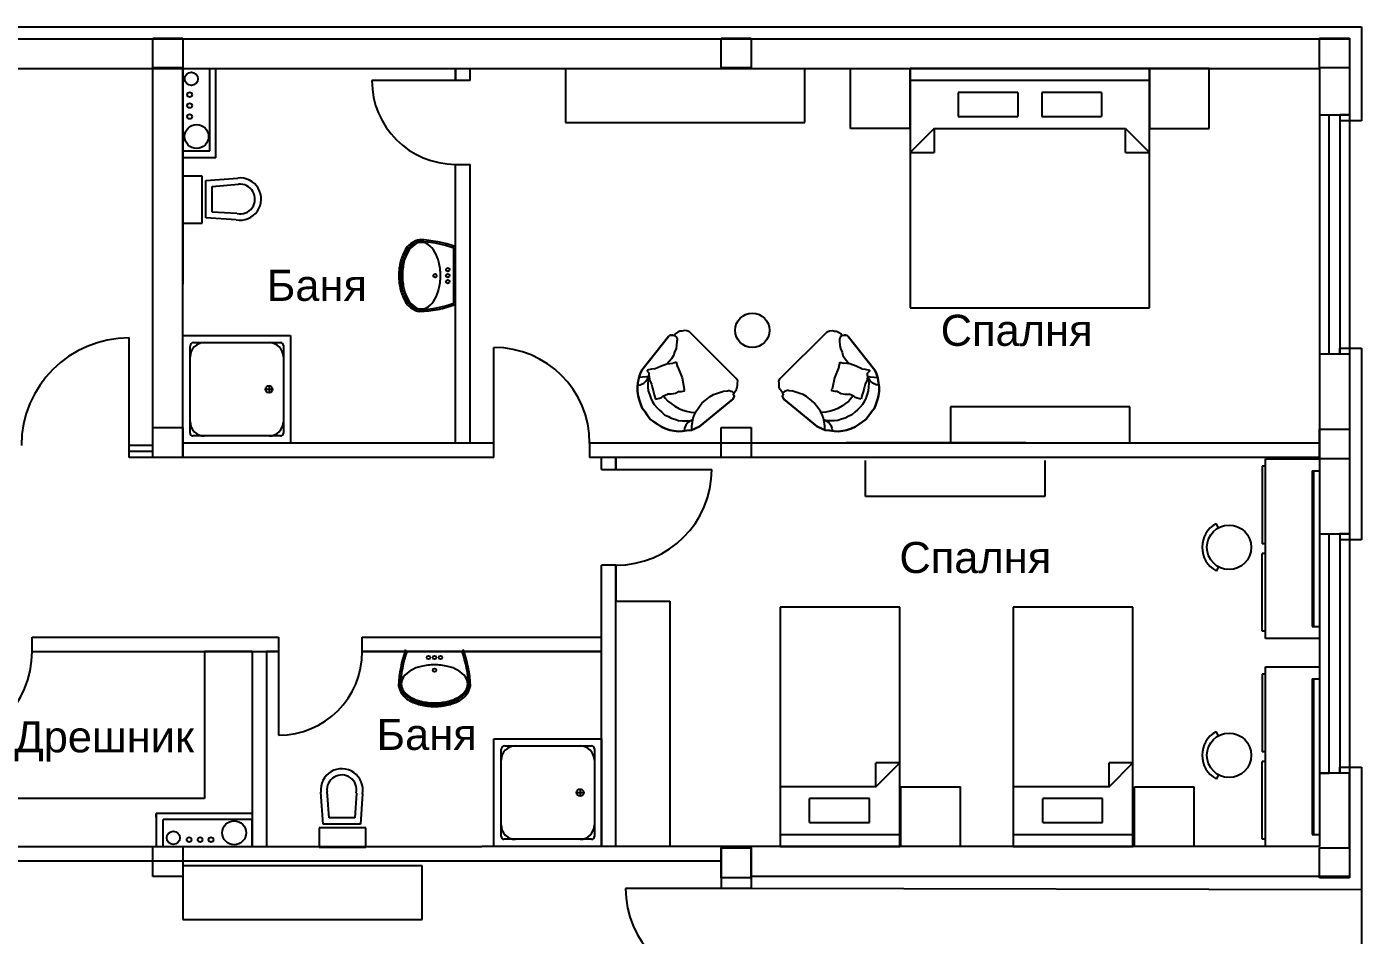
# Model space of a CAD drawing. Header units: metres. Extents: x 462 to 740, y -2157 to -1941.
# Drawn here: x 594.3 to 705.9, y -2017.1 to -1941.2 of the extents above; entities that cross this region are included whole.
import ezdxf

# ---------------------------------------------------------------- set-up
doc = ezdxf.new("R2010")
doc.units = ezdxf.units.M
doc.header["$MEASUREMENT"] = 0
doc.layers.add('steni1', color=6, linetype='Continuous')
doc.styles.get("Standard").update_dxf_attribs({"font": 'arial.ttf'})

# ---------------------------------------------------------------- blocks, each defined once
blk = doc.blocks.new('sh2')
for p, q in [((1.8034, 0.4244), (1.8034, 1.1744)), ((1.8034, 1.1744), (2.5534, 1.1744)), ((1.8784, 1.1244), (2.4834, 1.1244)), ((2.5534, 1.1744), (2.5534, 0.4244)), ((1.8534, 0.4944), (1.8534, 1.0994)), ((2.5034, 1.1044), (2.5034, 0.4944)), ((2.3784, 0.7994), (2.4284, 0.7994)), ((2.4034, 0.8244), (2.4034, 0.7744)), ((2.4834, 0.4744), (1.8734, 0.4744)), ((2.5534, 0.4244), (1.8034, 0.4244))]:
    blk.add_line(p, q)
blk.add_circle((2.4034, 0.7994), 0.025)
for centre, radius, start, end in [((1.8784, 1.0994), 0.025, 90, 180), ((1.9534, 1.0244), 0.1, 90, 180), ((2.4034, 1.0244), 0.1, 0, 90), ((2.4834, 1.1044), 0.02, 0, 90), ((1.9534, 0.5744), 0.1, 180, 270), ((2.4034, 0.5744), 0.1, 270, 0), ((1.8734, 0.4944), 0.02, 180, 270), ((2.4834, 0.4944), 0.02, 270, 0)]:
    blk.add_arc(centre, radius, start, end)
blk = doc.blocks.new('wash-3')
at = {"color": 0, "linetype": 'ByBlock'}
blk.add_line((0.23, -0.015), (-0.23, -0.015), dxfattribs=at)
for centre in [(-0.05, -0.066), (0, -0.066), (0.05, -0.066), (0, -0.172)]:
    blk.add_circle(centre, 0.0148, dxfattribs=at)
for centre, radius, start, end in [((0.69, -0.34), 0.991, 159.941, 177.839), ((0.69, -0.34), 0.976, 160.5399, 177.7326), ((-0.69, -0.34), 0.976, 2.2674, 19.4601), ((-0.69, -0.34), 0.991, 2.161, 20.059), ((-0.096, -0.349), 0.203, 119.8322, 144.1588), ((-0.038, -0.45), 0.319, 103.3619, 119.8322), ((0, -0.61), 0.483, 90, 103.3619), ((0, -0.61), 0.483, 76.6381, 90), ((0.038, -0.45), 0.319, 60.1678, 76.6381), ((0.096, -0.349), 0.203, 35.8412, 60.1678), ((-0.12, -0.265), 0.184, 191.7424, 233.4191), ((-0.12, -0.265), 0.169, 192.3358, 233.361), ((-0.183, -0.286), 0.095, 144.1588, 180), ((-0.183, -0.286), 0.095, 180, 215.8412), ((0.12, -0.265), 0.169, 306.639, 347.6642), ((0.12, -0.265), 0.184, 306.5809, 348.2576), ((0.183, -0.286), 0.095, 0, 35.8412), ((0.183, -0.286), 0.095, 324.1588, 0), ((-0.096, -0.223), 0.203, 215.8412, 240.1678), ((-0.096, -0.223), 0.232, 234.7719, 240.1678), ((-0.096, -0.223), 0.217, 234.8176, 240.1678), ((-0.038, -0.122), 0.348, 240.1678, 256.6381), ((-0.038, -0.122), 0.333, 240.1678, 256.6381), ((-0.038, -0.122), 0.319, 240.1678, 256.6381), ((0, 0.038), 0.483, 256.6381, 270), ((0, 0.038), 0.483, 270, 283.3619), ((0.038, -0.122), 0.319, 283.3619, 299.8322), ((0.038, -0.122), 0.333, 283.3619, 299.8322), ((0.038, -0.122), 0.348, 283.3619, 299.8322), ((0.096, -0.223), 0.203, 299.8322, 324.1588), ((0.096, -0.223), 0.217, 299.8322, 305.1824), ((0.096, -0.223), 0.232, 299.8322, 305.2281), ((0, 0.038), 0.513, 256.6381, 270), ((0, 0.038), 0.498, 256.6381, 270), ((0, 0.038), 0.498, 270, 283.3619), ((0, 0.038), 0.513, 270, 283.3619)]:
    blk.add_arc(centre, radius, start, end, dxfattribs=at)
blk = doc.blocks.new('toilet-4')
at = {"color": 0, "linetype": 'ByBlock'}
for p, q in [((-0.196, -0.02), (-0.196, -0.181)), ((0.196, -0.02), (-0.196, -0.02)), ((0.196, -0.181), (0.196, -0.02)), ((-0.196, -0.181), (0.196, -0.181)), ((-0.167, -0.465), (-0.152, -0.213)), ((-0.152, -0.213), (0.161, -0.213)), ((0.161, -0.213), (0.18, -0.479)), ((-0.116, -0.472), (-0.103, -0.266)), ((-0.103, -0.266), (0.112, -0.266)), ((0.112, -0.266), (0.129, -0.484))]:
    blk.add_line(p, q, dxfattribs=at)
for radius, start, end in [(0.176, 169.0899, 6.6178), (0.124, 167.6566, 7.0777)]:
    blk.add_arc((0.006, -0.499), radius, start, end, dxfattribs=at)
blk = doc.blocks.new('d-bed-1')
at = {"color": 0, "linetype": 'ByBlock'}
for p, q in [((0, 0), (0.5, 0)), ((0, -0.5), (0, 0)), ((2.5, 0), (0.5, 0)), ((0.5, 0), (0.5, -2)), ((0.5, 0), (0.5, -0.5)), ((2.5, -2), (2.5, 0)), ((3, 0), (2.5, 0)), ((2.5, 0), (2.5, -0.5)), ((3, -0.5), (3, 0)), ((2.5, -0.1), (0.5, -0.1)), ((1.4, -0.2), (0.9, -0.2)), ((0.9, -0.2), (0.9, -0.4)), ((1.4, -0.2), (1.4, -0.4)), ((2.1, -0.2), (1.6, -0.2)), ((1.6, -0.2), (1.6, -0.4)), ((2.1, -0.2), (2.1, -0.4)), ((0.9, -0.4), (1.4, -0.4)), ((1.6, -0.4), (2.1, -0.4)), ((0.5, -0.5), (0, -0.5)), ((0.7, -0.5), (0.5, -0.7)), ((0.7, -0.5), (2.3, -0.5)), ((0.7, -0.5), (0.7, -0.7)), ((2.3, -0.5), (2.5, -0.7)), ((2.3, -0.7), (2.3, -0.5)), ((2.5, -0.5), (3, -0.5)), ((0.5, -0.7), (0.7, -0.7)), ((2.3, -0.7), (2.5, -0.7)), ((0.5, -2), (2.5, -2))]:
    blk.add_line(p, q, dxfattribs=at)
blk = doc.blocks.new('sofa-46')
at = {"color": 0, "linetype": 'ByBlock'}
for p, q in [((-0.337, 0.853), (-0.345, 0.831)), ((-0.337, 0.853), (-0.345, 0.831)), ((-0.323, 0.869), (-0.337, 0.853)), ((-0.323, 0.869), (-0.337, 0.853)), ((-0.309, 0.891), (-0.323, 0.869)), ((-0.309, 0.891), (-0.323, 0.869)), ((-0.288, 0.907), (-0.309, 0.891)), ((-0.288, 0.907), (-0.309, 0.891)), ((-0.263, 0.92), (-0.288, 0.907)), ((-0.263, 0.92), (-0.288, 0.907)), ((0.428, 0.92), (-0.263, 0.92)), ((-0.263, 0.92), (0.428, 0.92)), ((0.455, 0.915), (0.428, 0.92)), ((0.455, 0.915), (0.428, 0.92)), ((0.474, 0.893), (0.455, 0.915)), ((0.474, 0.893), (0.455, 0.915)), ((0.487, 0.879), (0.474, 0.893)), ((0.487, 0.879), (0.474, 0.893)), ((0.503, 0.86), (0.487, 0.879)), ((0.503, 0.86), (0.487, 0.879)), ((0.511, 0.841), (0.503, 0.86)), ((0.511, 0.841), (0.503, 0.86)), ((0.516, 0.809), (0.511, 0.841)), ((0.516, 0.809), (0.511, 0.841)), ((-0.383, 0.745), (-0.384, 0.729)), ((-0.384, 0.729), (-0.383, 0.745)), ((-0.384, 0.729), (-0.33, 0.283)), ((-0.33, 0.283), (-0.384, 0.729)), ((-0.378, 0.756), (-0.383, 0.745)), ((-0.383, 0.745), (-0.378, 0.756)), ((-0.37, 0.764), (-0.378, 0.756)), ((-0.378, 0.756), (-0.37, 0.764)), ((-0.364, 0.769), (-0.37, 0.764)), ((-0.37, 0.764), (-0.364, 0.769)), ((-0.348, 0.78), (-0.364, 0.769)), ((-0.364, 0.769), (-0.348, 0.78)), ((-0.345, 0.831), (-0.351, 0.804)), ((-0.345, 0.831), (-0.351, 0.804)), ((-0.351, 0.804), (-0.348, 0.78)), ((-0.351, 0.804), (-0.348, 0.78)), ((-0.348, 0.78), (-0.337, 0.783)), ((-0.337, 0.783), (-0.324, 0.785)), ((-0.324, 0.785), (-0.316, 0.78)), ((-0.316, 0.78), (-0.302, 0.777)), ((-0.302, 0.777), (-0.294, 0.769)), ((-0.294, 0.769), (-0.283, 0.755)), ((-0.283, 0.755), (-0.259, 0.726)), ((-0.259, 0.726), (-0.238, 0.696)), ((0.394, 0.664), (0.413, 0.704)), ((0.413, 0.704), (0.427, 0.734)), ((0.427, 0.734), (0.454, 0.764)), ((0.454, 0.764), (0.459, 0.774)), ((0.459, 0.774), (0.467, 0.78)), ((0.467, 0.78), (0.481, 0.788)), ((0.481, 0.788), (0.494, 0.793)), ((0.494, 0.793), (0.508, 0.796)), ((0.508, 0.796), (0.519, 0.793)), ((0.51, 0.293), (0.554, 0.741)), ((0.554, 0.741), (0.51, 0.293)), ((0.519, 0.793), (0.516, 0.809)), ((0.519, 0.793), (0.516, 0.809)), ((0.527, 0.779), (0.519, 0.793)), ((0.519, 0.793), (0.527, 0.779)), ((0.54, 0.776), (0.527, 0.779)), ((0.527, 0.779), (0.54, 0.776)), ((0.548, 0.768), (0.54, 0.776)), ((0.54, 0.776), (0.548, 0.768)), ((0.548, 0.757), (0.548, 0.768)), ((0.548, 0.768), (0.548, 0.757)), ((0.554, 0.741), (0.548, 0.757)), ((0.548, 0.757), (0.554, 0.741)), ((-0.238, 0.696), (-0.222, 0.658)), ((-0.222, 0.658), (-0.206, 0.628)), ((-0.206, 0.628), (-0.196, 0.587)), ((-0.196, 0.587), (-0.191, 0.52)), ((-0.193, 0.514), (-0.155, 0.565)), ((-0.144, 0.579), (-0.155, 0.565)), ((-0.136, 0.6), (-0.144, 0.579)), ((-0.088, 0.57), (-0.136, 0.6)), ((-0.088, 0.57), (0.023, 0.526)), ((0.36, 0.527), (0.369, 0.594)), ((0.369, 0.594), (0.377, 0.632)), ((0.377, 0.632), (0.394, 0.664)), ((-0.246, 0.388), (-0.224, 0.45)), ((-0.224, 0.45), (-0.193, 0.514)), ((0.023, 0.526), (0.122, 0.458)), ((0.119, 0.418), (0.138, 0.447)), ((0.136, 0.453), (0.122, 0.458)), ((0.138, 0.447), (0.136, 0.453)), ((0.357, 0.489), (0.36, 0.527)), ((0.362, 0.454), (0.357, 0.489)), ((0.368, 0.416), (0.362, 0.454)), ((-0.33, 0.283), (-0.317, 0.243)), ((-0.317, 0.243), (-0.33, 0.283)), ((-0.267, 0.361), (-0.292, 0.321)), ((-0.292, 0.321), (-0.284, 0.315)), ((-0.284, 0.315), (-0.249, 0.315)), ((-0.246, 0.388), (-0.267, 0.361)), ((-0.235, 0.296), (-0.254, 0.315)), ((-0.233, 0.293), (-0.249, 0.269)), ((-0.235, 0.296), (-0.203, 0.269)), ((-0.225, 0.261), (-0.233, 0.285)), ((-0.233, 0.285), (-0.211, 0.255)), ((0.015, 0.246), (0.035, 0.297)), ((0.067, 0.326), (0.035, 0.297)), ((0.089, 0.361), (0.067, 0.326)), ((0.103, 0.402), (0.089, 0.361)), ((0.103, 0.402), (0.119, 0.418)), ((0.223, 0.274), (0.267, 0.29)), ((0.267, 0.29), (0.302, 0.311)), ((0.302, 0.311), (0.34, 0.335)), ((0.34, 0.335), (0.375, 0.364)), ((0.373, 0.381), (0.368, 0.416)), ((0.389, 0.337), (0.373, 0.381)), ((0.402, 0.308), (0.389, 0.337)), ((0.393, 0.259), (0.415, 0.297)), ((0.426, 0.275), (0.402, 0.308)), ((0.415, 0.297), (0.402, 0.27)), ((0.415, 0.297), (0.413, 0.293)), ((0.413, 0.292), (0.415, 0.297)), ((0.413, 0.293), (0.413, 0.292)), ((0.493, 0.248), (0.51, 0.293)), ((0.51, 0.293), (0.493, 0.248)), ((-0.317, 0.243), (-0.296, 0.202)), ((-0.296, 0.202), (-0.317, 0.243)), ((-0.276, 0.237), (-0.301, 0.207)), ((-0.296, 0.202), (-0.266, 0.161)), ((-0.266, 0.161), (-0.296, 0.202)), ((-0.249, 0.269), (-0.276, 0.237)), ((-0.266, 0.161), (-0.239, 0.126)), ((-0.239, 0.126), (-0.266, 0.161)), ((-0.25, 0.145), (-0.234, 0.164)), ((-0.234, 0.164), (-0.22, 0.201)), ((-0.22, 0.234), (-0.225, 0.261)), ((-0.22, 0.201), (-0.22, 0.234)), ((-0.211, 0.255), (-0.19, 0.231)), ((-0.203, 0.269), (-0.157, 0.25)), ((-0.19, 0.231), (-0.161, 0.204)), ((-0.161, 0.204), (-0.131, 0.179)), ((-0.157, 0.25), (-0.12, 0.23)), ((-0.131, 0.179), (-0.099, 0.163)), ((-0.12, 0.23), (-0.085, 0.209)), ((-0.099, 0.163), (-0.058, 0.144)), ((-0.085, 0.209), (-0.058, 0.195)), ((-0.058, 0.195), (-0.047, 0.189)), ((-0.058, 0.144), (-0.026, 0.13)), ((-0.047, 0.189), (-0.015, 0.17)), ((-0.015, 0.17), (0.004, 0.208)), ((0.004, 0.208), (0.015, 0.229)), ((0.015, 0.229), (0.015, 0.246)), ((0.018, 0.254), (0.048, 0.251)), ((0.048, 0.251), (0.088, 0.248)), ((0.088, 0.248), (0.131, 0.253)), ((0.131, 0.253), (0.177, 0.263)), ((0.177, 0.263), (0.223, 0.274)), ((0.206, 0.139), (0.241, 0.147)), ((0.241, 0.147), (0.274, 0.168)), ((0.274, 0.168), (0.312, 0.184)), ((0.312, 0.184), (0.342, 0.211)), ((0.342, 0.211), (0.366, 0.232)), ((0.366, 0.232), (0.393, 0.259)), ((0.402, 0.27), (0.396, 0.237)), ((0.396, 0.237), (0.401, 0.202)), ((0.401, 0.202), (0.412, 0.173)), ((0.412, 0.173), (0.43, 0.148)), ((0.419, 0.132), (0.447, 0.172)), ((0.447, 0.172), (0.419, 0.132)), ((0.447, 0.242), (0.426, 0.275)), ((0.477, 0.213), (0.447, 0.242)), ((0.447, 0.172), (0.477, 0.207)), ((0.477, 0.207), (0.447, 0.172)), ((0.477, 0.207), (0.493, 0.248)), ((0.493, 0.248), (0.477, 0.207)), ((-0.239, 0.126), (-0.207, 0.096)), ((-0.207, 0.096), (-0.239, 0.126)), ((-0.207, 0.096), (-0.17, 0.066)), ((-0.17, 0.066), (-0.207, 0.096)), ((-0.17, 0.066), (-0.135, 0.047)), ((-0.135, 0.047), (-0.17, 0.066)), ((-0.135, 0.047), (-0.086, 0.022)), ((-0.086, 0.022), (-0.135, 0.047)), ((-0.086, 0.022), (-0.049, 0.006)), ((-0.049, 0.006), (-0.086, 0.022)), ((-0.049, 0.006), (0, 0)), ((0, 0), (-0.049, 0.006)), ((-0.026, 0.13), (0.014, 0.121)), ((0, 0), (0.046, -0.008)), ((0.046, -0.008), (0, 0)), ((0.014, 0.121), (0.055, 0.118)), ((0.055, 0.118), (0.09, 0.118)), ((0.09, 0.118), (0.128, 0.121)), ((0.128, 0.121), (0.166, 0.123)), ((0.14, -0.009), (0.181, 0.001)), ((0.181, 0.001), (0.14, -0.009)), ((0.166, 0.123), (0.206, 0.139)), ((0.181, 0.001), (0.232, 0.009)), ((0.232, 0.009), (0.181, 0.001)), ((0.232, 0.009), (0.27, 0.025)), ((0.27, 0.025), (0.232, 0.009)), ((0.27, 0.025), (0.319, 0.049)), ((0.319, 0.049), (0.27, 0.025)), ((0.319, 0.049), (0.352, 0.073)), ((0.352, 0.073), (0.319, 0.049)), ((0.352, 0.073), (0.392, 0.102)), ((0.392, 0.102), (0.352, 0.073)), ((0.392, 0.102), (0.419, 0.132)), ((0.419, 0.132), (0.392, 0.102)), ((0.046, -0.008), (0.092, -0.014)), ((0.092, -0.014), (0.046, -0.008)), ((0.092, -0.014), (0.14, -0.009)), ((0.14, -0.009), (0.092, -0.014))]:
    blk.add_line(p, q, dxfattribs=at)
blk = doc.blocks.new('s-bed-2')
at = {"color": 0, "linetype": 'ByBlock'}
for p, q in [((-1, 0), (-1, -2)), ((0, 0), (-1, 0)), ((0, -2), (0, 0)), ((0, -0.1), (-1, -0.1)), ((-0.246, -0.2), (-0.746, -0.2)), ((-0.746, -0.2), (-0.746, -0.4)), ((-0.246, -0.2), (-0.246, -0.4)), ((-0.746, -0.4), (-0.246, -0.4)), ((-0.8, -0.5), (-1, -0.7)), ((-0.8, -0.5), (0, -0.5)), ((-0.8, -0.5), (-0.8, -0.7)), ((-1, -0.7), (-0.8, -0.7)), ((-1, -2), (0, -2))]:
    blk.add_line(p, q, dxfattribs=at)
blk = doc.blocks.new('bero-2')
at = {"color": 0, "linetype": 'ByBlock'}
for p, q in [((-0.151, 0.845), (-0.186, 0.864)), ((0.175, 0.845), (0.21, 0.864)), ((-0.75, 0.45), (0.75, 0.45)), ((-0.75, 0), (-0.75, 0.45)), ((-0.69, 0.45), (-0.69, 0.48)), ((-0.69, 0.48), (-0.04, 0.48)), ((-0.04, 0.45), (-0.04, 0.48)), ((0.69, 0.48), (0.04, 0.48)), ((0.04, 0.45), (0.04, 0.48)), ((0.69, 0.45), (0.69, 0.48)), ((0.75, 0.45), (0.75, 0)), ((0.75, 0), (-0.75, 0)), ((-0.65, 0.06), (-0.65, 0)), ((0.65, 0.06), (-0.65, 0.06)), ((0.65, 0.05), (-0.65, 0.05)), ((0.65, 0.06), (0.65, 0))]:
    blk.add_line(p, q, dxfattribs=at)
blk.add_circle((0.012, 0.756), 0.185, dxfattribs=at)
blk.add_arc((0.012, 0.756), 0.225, 28.6941, 151.3059, dxfattribs=at)

msp = doc.modelspace()

# ---------------------------------------------------------------- linework, layer by layer
at = {"layer": 'steni1'}
for p, q in [((533.86, -1941.23), (704.86, -1941.23)), ((704.86, -1941.23), (705.86, -1941.23)), ((705.86, -1941.23), (705.86, -1948.6)), ((534.86, -1942.23), (634.86, -1942.23)), ((604.86, -1944.68), (604.86, -1942.18)), ((604.86, -1942.18), (607.36, -1942.18)), ((607.36, -1942.18), (607.36, -1944.68)), ((634.86, -1942.23), (704.86, -1942.23)), ((652.36, -1944.68), (652.36, -1942.18)), ((652.36, -1942.18), (654.86, -1942.18)), ((654.86, -1942.18), (654.86, -1944.68)), ((702.36, -1944.68), (702.36, -1942.18)), ((702.36, -1942.18), (704.86, -1942.18)), ((704.86, -1942.18), (704.86, -1944.68)), ((704.86, -1942.23), (704.86, -2012.23)), ((537.36, -1944.73), (634.86, -1944.73)), ((607.36, -1944.68), (604.86, -1944.68)), ((604.86, -1974.73), (604.86, -1944.73)), ((604.86, -1974.73), (604.86, -1944.73)), ((607.36, -1977.23), (607.36, -1944.73)), ((607.36, -1944.73), (607.36, -1962.73)), ((607.36, -1944.73), (609.62, -1944.73)), ((609.62, -1951.61), (609.62, -1944.73)), ((610.12, -1952.18), (610.12, -1944.73)), ((630.16, -1945.73), (630.16, -1944.73)), ((630.16, -1944.73), (630.16, -1945.73)), ((631.36, -1945.73), (631.36, -1944.73)), ((634.86, -1944.73), (702.36, -1944.73)), ((639.34, -1944.73), (639.34, -1949.23)), ((654.86, -1944.68), (652.36, -1944.68)), ((659.34, -1949.23), (659.34, -1944.73)), ((663.15, -1949.73), (663.15, -1944.73)), ((663.15, -1944.73), (668.15, -1944.73)), ((668.15, -1949.73), (668.15, -1944.73)), ((704.86, -1944.68), (702.36, -1944.68)), ((702.36, -1944.73), (702.36, -2009.73)), ((631.36, -1945.73), (623.16, -1945.73)), ((702.36, -1948.6), (704.86, -1948.6)), ((703.16, -1968.6), (703.16, -1948.6)), ((704.86, -1948.6), (704.06, -1948.6)), ((704.06, -1948.6), (704.06, -1968.6)), ((705.86, -1948.6), (705.86, -1949.1)), ((639.34, -1949.23), (659.34, -1949.23)), ((668.15, -1949.73), (663.15, -1949.73)), ((705.86, -1949.1), (704.06, -1949.1)), ((607.36, -1951.61), (609.62, -1951.61)), ((610.12, -1952.18), (607.36, -1952.18)), ((630.16, -1976.03), (630.16, -1952.73)), ((630.16, -1952.73), (631.36, -1952.73)), ((631.36, -1976.03), (631.36, -1952.73)), ((602.86, -1977.23), (602.86, -1967.23)), ((633.36, -1977.23), (633.36, -1968.03)), ((704.86, -1968.6), (702.36, -1968.6)), ((704.06, -1968.6), (704.06, -1968.1)), ((704.06, -1968.1), (704.86, -1968.1)), ((704.86, -1968.1), (705.86, -1968.1)), ((705.86, -1968.1), (705.86, -1983.6)), ((671.51, -1972.98), (671.51, -1975.98)), ((686.51, -1972.98), (671.51, -1972.98)), ((686.51, -1975.98), (686.51, -1972.98)), ((604.86, -1977.23), (604.86, -1974.73)), ((604.86, -1974.73), (607.36, -1974.73)), ((607.36, -1974.73), (607.36, -1977.23)), ((652.36, -1977.23), (652.36, -1974.73)), ((652.36, -1974.73), (654.86, -1974.73)), ((654.86, -1974.73), (654.86, -1977.23)), ((702.36, -1977.35), (702.36, -1974.85)), ((702.36, -1974.85), (704.86, -1974.85)), ((704.86, -1974.85), (704.86, -1977.35)), ((604.86, -1976.23), (602.86, -1976.23)), ((604.86, -1976.23), (602.86, -1976.23)), ((633.36, -1976.03), (607.36, -1976.03)), ((633.36, -1976.03), (631.36, -1976.03)), ((702.36, -1976.03), (641.36, -1976.03)), ((641.36, -1976.03), (641.36, -1977.23)), ((662.81, -1975.98), (677.81, -1975.98)), ((604.86, -1976.72), (602.86, -1976.72)), ((604.86, -1977.23), (602.86, -1977.23)), ((604.86, -1977.23), (604.86, -1976.72)), ((607.36, -1977.23), (604.86, -1977.23)), ((633.36, -1977.23), (607.36, -1977.23)), ((702.36, -1977.23), (641.36, -1977.23)), ((642.36, -1978.23), (642.36, -1977.23)), ((643.56, -1978.23), (643.56, -1977.23)), ((643.56, -1977.23), (643.56, -1978.23)), ((654.86, -1977.23), (652.36, -1977.23)), ((664.41, -1980.48), (664.41, -1977.48)), ((679.41, -1977.48), (679.41, -1980.48)), ((704.86, -1977.35), (702.36, -1977.35)), ((642.36, -1978.23), (651.56, -1978.23)), ((679.41, -1980.48), (664.41, -1980.48)), ((702.36, -1983.6), (704.86, -1983.6)), ((703.16, -2003.6), (703.16, -1983.6)), ((704.86, -1983.6), (704.06, -1983.6)), ((704.06, -1983.6), (704.06, -2003.6)), ((705.86, -1984.1), (704.06, -1984.1)), ((705.86, -1983.6), (705.86, -1984.1)), ((642.36, -2009.73), (642.36, -1986.23)), ((643.56, -1986.23), (642.36, -1986.23)), ((643.56, -2009.73), (643.56, -1986.23)), ((643.56, -1986.23), (643.56, -1989.23)), ((643.56, -1989.23), (648.06, -1989.23)), ((648.06, -1989.23), (648.06, -2009.73)), ((594.76, -1992.23), (615.36, -1992.23)), ((594.76, -1993.43), (594.76, -1992.23)), ((615.36, -1992.23), (615.36, -2000.43)), ((622.36, -1992.23), (642.36, -1992.23)), ((622.36, -1993.43), (622.36, -1992.23)), ((594.76, -1993.43), (615.36, -1993.43)), ((613.16, -1993.43), (609.16, -1993.43)), ((609.16, -1993.43), (609.16, -2005.73)), ((613.16, -1993.43), (613.16, -2009.73)), ((615.36, -1993.43), (614.36, -1993.43)), ((614.36, -1993.43), (614.36, -2009.73)), ((614.36, -1993.43), (615.36, -1993.43)), ((622.36, -1993.43), (642.36, -1993.43)), ((642.36, -1993.43), (622.36, -1993.43)), ((704.06, -2003.6), (704.06, -2003.1)), ((704.06, -2003.1), (704.86, -2003.1)), ((704.86, -2003.1), (705.86, -2003.1)), ((705.86, -2003.1), (705.86, -2012.35)), ((704.86, -2003.6), (702.36, -2003.6)), ((702.36, -2003.6), (703.16, -2003.6)), ((704.86, -2009.85), (704.86, -2003.6)), ((667.36, -2009.73), (667.36, -2004.73)), ((667.36, -2004.73), (672.36, -2004.73)), ((672.36, -2009.73), (672.36, -2004.73)), ((686.89, -2009.73), (686.89, -2004.73)), ((686.89, -2004.73), (691.89, -2004.73)), ((691.89, -2009.73), (691.89, -2004.73)), ((609.16, -2005.73), (586.2, -2005.73)), ((613.16, -2006.97), (605.13, -2006.97)), ((605.13, -2007.27), (605.13, -2006.97)), ((605.13, -2006.97), (605.13, -2009.73)), ((613.16, -2007.47), (605.71, -2007.47)), ((605.71, -2009.73), (605.71, -2007.47)), ((613.16, -2009.73), (613.16, -2007.47)), ((590.56, -2009.73), (632.36, -2009.73)), ((604.86, -2012.23), (604.86, -2009.73)), ((604.86, -2009.73), (607.36, -2009.73)), ((607.36, -2009.73), (607.36, -2012.23)), ((702.36, -2009.73), (632.36, -2009.73)), ((652.36, -2009.73), (652.36, -2013.23)), ((652.36, -2012.35), (652.36, -2009.85)), ((652.36, -2009.85), (654.86, -2009.85)), ((654.86, -2012.23), (654.86, -2009.73)), ((654.86, -2009.85), (654.86, -2012.35)), ((672.36, -2009.73), (667.36, -2009.73)), ((702.36, -2012.35), (702.36, -2009.85)), ((702.36, -2009.85), (704.86, -2009.85)), ((704.86, -2009.85), (704.86, -2012.35)), ((563.56, -2010.93), (652.36, -2010.93)), ((607.36, -2012.23), (604.86, -2012.23)), ((607.36, -2011.34), (607.36, -2015.84)), ((627.36, -2011.34), (607.36, -2011.34)), ((627.36, -2015.84), (627.36, -2011.34)), ((652.36, -2012.23), (652.36, -2013.23)), ((654.86, -2012.35), (652.36, -2012.35)), ((654.86, -2012.23), (654.86, -2013.23)), ((704.86, -2012.23), (654.86, -2012.23)), ((704.86, -2012.35), (702.36, -2012.35)), ((705.86, -2012.35), (705.86, -2013.35)), ((654.86, -2013.23), (644.36, -2013.23)), ((705.86, -2013.35), (654.86, -2013.23)), ((705.86, -2013.35), (705.86, -2072.28)), ((607.36, -2015.84), (627.36, -2015.84))]:
    msp.add_line(p, q, dxfattribs=at)
for centre, radius in [((608.07, -1945.59), 0.55), ((607.93, -1946.91), 0.2), ((607.93, -1947.82), 0.2), ((607.93, -1948.74), 0.2), ((608.51, -1950.41), 1), ((654.96, -1966.6), 1.44), ((611.65, -2008.58), 1), ((606.56, -2009.01), 0.55), ((607.88, -2009.16), 0.2), ((608.8, -2009.16), 0.2), ((609.71, -2009.16), 0.2)]:
    msp.add_circle(centre, radius, dxfattribs=at)
for centre, radius, start, end in [((630.16, -1945.73), 7, 180, 270), ((602.86, -1976.23), 9, 90, 180), ((633.36, -1976.03), 8, 0, 90), ((643.56, -1978.23), 8, 270, 0), ((586.76, -1993.43), 8, 270, 0), ((615.36, -1993.43), 7, 270, 0), ((652.36, -2013.23), 8, 180, 270)]:
    msp.add_arc(centre, radius, start, end, dxfattribs=at)

# ---------------------------------------------------------------- block references
at = {"layer": 'steni1', "xscale": 10, "yscale": 10, "zscale": 10}
for name, p in [('d-bed-1', (663.15, -1944.73)), ('wash-3', (628.39, -1993.28))]:
    msp.add_blockref(name, p, dxfattribs=at)
at = {"layer": 'steni1'}
for name, p, xscale, yscale, zscale, rotation in [('toilet-4', (607.16, -1955.69), 10, 10, 10, 89.9999999999992), ('wash-3', (630.16, -1962.03), 10, 10, 10, 270), ('sofa-46', (645.99, -1973.41), 8, 8, 8, 314.9999999999999), ('sofa-46', (664.92, -1973.41), -8, 8, 8, 45.00000000000016), ('bero-2', (702.36, -1984.85), 10, 10, 10, 90), ('s-bed-2', (657.28, -2009.73), 10, 10, 10, 180), ('s-bed-2', (676.77, -2009.73), 10, 10, 10, 180), ('bero-2', (702.36, -2002.23), 10, 10, 10, 90), ('toilet-4', (620.7, -2009.98), 10, 10, 10, 179.9999999999992)]:
    msp.add_blockref(name, p, dxfattribs=dict(at, xscale=xscale, yscale=yscale, zscale=zscale, rotation=rotation))
at = {"layer": 'steni1', "color": 7, "xscale": 12, "yscale": 12, "zscale": 12}
for p in [(585.72, -1981.12), (611.72, -2014.82)]:
    msp.add_blockref('sh2', p, dxfattribs=at)

# ---------------------------------------------------------------- texts
at = {"layer": 'steni1'}
for s, p in [('Баня', (614.38, -1964.14)), ('Спалня', (670.7, -1967.9)), ('Спалня', (667.25, -1986.88)), ('Дрешник', (593.27, -2001.86)), ('Баня', (623.55, -2001.66))]:
    msp.add_text(s, height=2.598, dxfattribs=at).set_placement(p)

doc.saveas('drawing.dxf')
